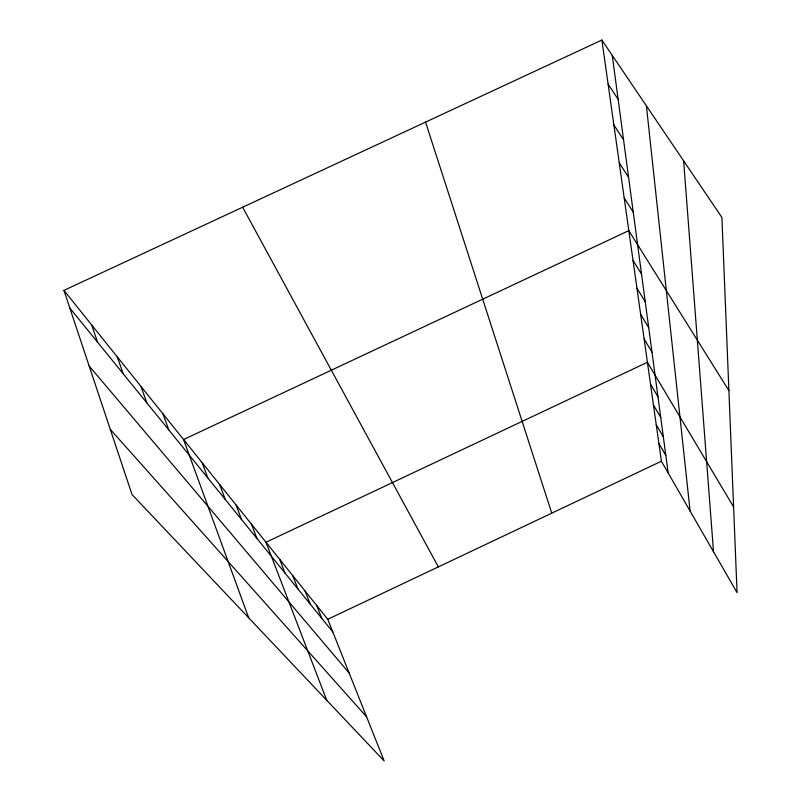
<?xml version="1.0" encoding="UTF-8"?>
<svg xmlns="http://www.w3.org/2000/svg" width="801" height="801" viewBox="0 0 801 801"><rect width="100%" height="100%" fill="white"/><g stroke="black" fill="none" stroke-linecap="round" stroke-linejoin="round"><path stroke-width="1.2" d="M327.769 619.283L661.406 461.216L601.881 40.05L63.94 290.383L132.015 494.537L384.15 760.95L327.769 619.283L63.94 290.383M110.298 429.386L366.608 716.865M89.181 366.077L349.156 673.03M69.817 308.015L332.805 631.929M601.881 40.05L721.911 217.441L737.06 592.64L661.406 461.216M608.119 84.185L618.132 99.264M613.876 124.976L623.558 139.795M619.223 162.773L628.585 177.331M624.189 197.897L633.251 212.195M728.9 390.608L628.815 230.638L183.579 439.529L248.66 617.781M633.01 260.345L641.541 274.122M636.955 288.2L645.236 301.737M640.65 314.382L648.71 327.679M644.134 339.043L651.984 352.1M733.596 506.943L647.418 362.292L265.982 542.257L326.748 700.304M650.532 384.26L657.971 396.855M653.466 405.056L660.725 417.421M656.249 424.75L663.338 436.905M658.893 443.454L665.811 455.399M242.653 207.219L438.327 566.898M316.685 605.456L321.782 618.362M305.011 590.908L310.187 604.064M292.705 575.569L297.952 588.995M279.719 559.368L285.026 573.085M251.444 524.124L256.901 538.432M236.025 504.9L241.542 519.519M219.634 484.475L225.221 499.413M202.182 462.728L207.839 478.007M163.054 413.947L168.821 429.947M141.026 386.472L146.833 402.863M117.296 356.896L123.144 373.687M91.684 324.966L97.552 342.167M425.551 122.102L551.759 513.161M612.254 55.379L668.164 472.96M646.407 105.862L690.112 511.088M683.633 160.871L713.521 551.759"/></g></svg>
